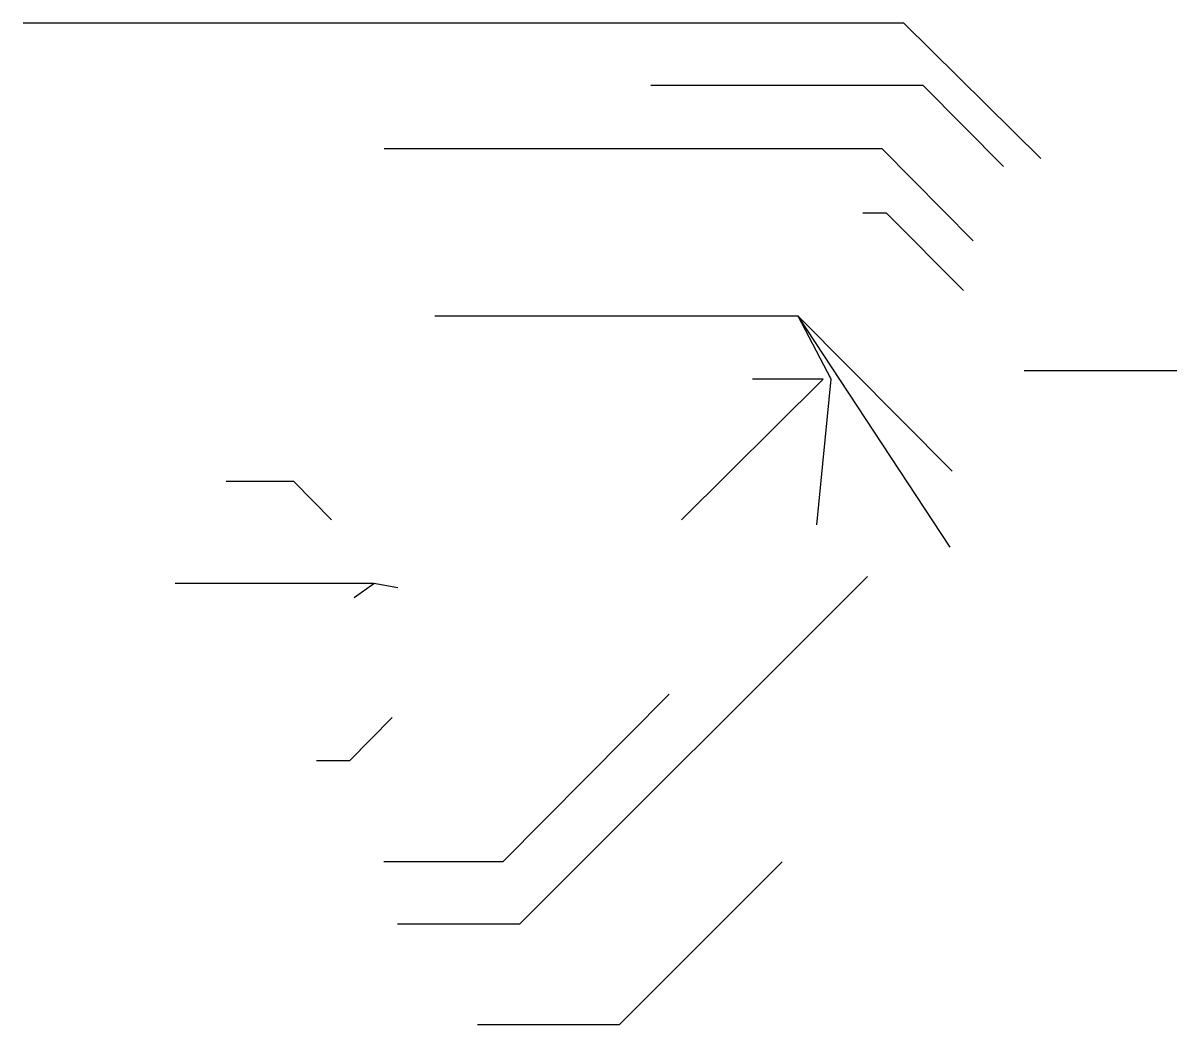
# Paper-space layout 'Layout1' of a CAD drawing. Extents: x 2.3 to 16.9, y 17.7 to 30.4.
import ezdxf

# ---------------------------------------------------------------- set-up
doc = ezdxf.new("R2010")
doc.units = 0
doc.layers.add('DIM-TXT', color=7, linetype='CONTINUOUS')

psp = doc.layouts.get("Layout1")

# ---------------------------------------------------------------- linework, layer by layer
at = {"layer": 'DIM-TXT', "color": 0, "linetype": 'CONTINUOUS'}
for p, q in [((14.013, 23.758), (12.091, 26.68)), ((14.951, 25.993), (16.882, 25.993)), ((6.479, 23.123), (6.728, 23.3))]:
    psp.add_line(p, q, dxfattribs=at)
at = {"layer": 'DIM-TXT', "color": 0, "linetype": 'CONTINUOUS', "flags": 128}
for points in [[(15.162, 28.671), (13.431, 30.384), (2.292, 30.384)], [(14.691, 28.573), (13.673, 29.594), (10.231, 29.594)], [(14.307, 27.631), (13.154, 28.794), (6.858, 28.794)], [(14.183, 27.003), (13.21, 27.983), (12.91, 27.983)], [(14.041, 24.719), (12.091, 26.68), (7.499, 26.68)], [(12.327, 24.042), (12.511, 25.884), (12.091, 26.68)], [(10.618, 24.105), (12.408, 25.884), (11.514, 25.884)], [(6.193, 24.105), (5.714, 24.587), (4.86, 24.587)], [(7.029, 23.245), (6.728, 23.3), (4.215, 23.3)]]:
    psp.add_lwpolyline(points, dxfattribs=at)
at = {"layer": 'DIM-TXT', "color": 0, "linetype": 'CONTINUOUS', "extrusion": (0, 0, -1), "flags": 128}
for points in [[(-12.968, 23.385), (-8.57, 18.992), (-7.026, 18.992)], [(-10.463, 21.9), (-8.358, 19.78), (-6.853, 19.78)], [(-6.958, 21.602), (-6.421, 21.057), (-6.001, 21.057)], [(-11.889, 19.778), (-9.83, 17.717), (-8.037, 17.717)]]:
    psp.add_lwpolyline(points, dxfattribs=at)

doc.saveas('drawing.dxf')
